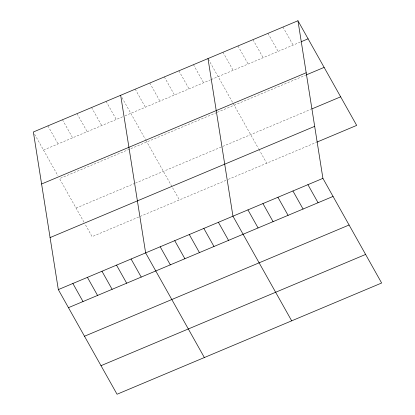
<?xml version="1.0" encoding="UTF-8"?>
<svg xmlns="http://www.w3.org/2000/svg" width="415" height="415" viewBox="0 0 415 415"><rect width="100%" height="100%" fill="white"/><g stroke="black" fill="none" stroke-linecap="round" stroke-linejoin="round"><path stroke-width="0.31" stroke-dasharray="2.08 1.56" d="M43.502 150.059L122.669 116.776M124.998 115.795L210.566 79.82M211.147 79.576L300.6 41.972M216.703 112.553L59.532 178.626L83.913 222.072M217.284 112.309L305.673 75.146M76.054 208.065L134.263 183.591M135.43 183.103L221.579 146.884M222.746 146.396L310.664 109.436M225.973 180.349L92.089 236.638L85.168 224.313M228.302 179.373L316.313 142.371M282.963 27.053L293.104 45.121M267.971 33.356L278.107 51.424M252.974 39.658L263.115 57.727M237.982 45.966L248.123 64.035M222.99 52.269L233.126 70.337M208.309 59.138L258.545 148.653M258.861 149.213L266.721 163.22M193.442 64.688L203.578 82.756M178.891 70.809L189.027 88.877M164.335 76.925L174.476 94.994M149.784 83.042L159.92 101.11M135.233 89.163L145.369 107.231M121.943 97.541L145.592 139.679M145.909 140.239L179.405 199.926M106.126 101.4L116.262 119.468M91.57 107.516L101.711 125.584M77.019 113.632L87.16 131.7M62.468 119.753L72.604 137.822M47.912 125.87L58.053 143.938M34.627 134.247L57.96 175.825"/><path stroke-width="0.62" d="M297.954 20.75L33.361 131.991L58.318 289.603L117.046 394.25L381.639 283.009L322.912 178.362L297.954 20.75L356.682 125.397L316.889 142.127M301.176 41.728L308.096 38.818M41.599 184.001L306.192 72.76M306.254 74.908L324.131 67.391M311.815 108.948L340.648 96.825M50.08 237.588L314.679 126.352M58.318 289.603L322.912 178.362M68.459 307.671L333.053 196.43M84.489 336.243L349.088 225.003M101.011 365.677L365.605 254.442M307.92 184.665L318.056 202.733M292.928 190.973L303.064 209.041M277.931 197.275L288.072 215.344M262.939 203.578L273.075 221.646M247.942 209.881L258.083 227.949M291.678 320.831L232.95 216.184L207.993 58.572M218.399 222.3L228.535 240.368M203.843 228.421L213.984 246.489M189.292 234.537L199.433 252.605M174.741 240.659L184.877 258.727M160.185 246.775L170.326 264.843M204.362 357.543L145.634 252.891L120.677 95.279M131.083 259.012L141.219 277.08M116.527 265.128L126.668 283.196M101.976 271.249L112.117 289.317M87.425 277.365L97.561 295.433M72.869 283.481L83.01 301.549"/></g></svg>
